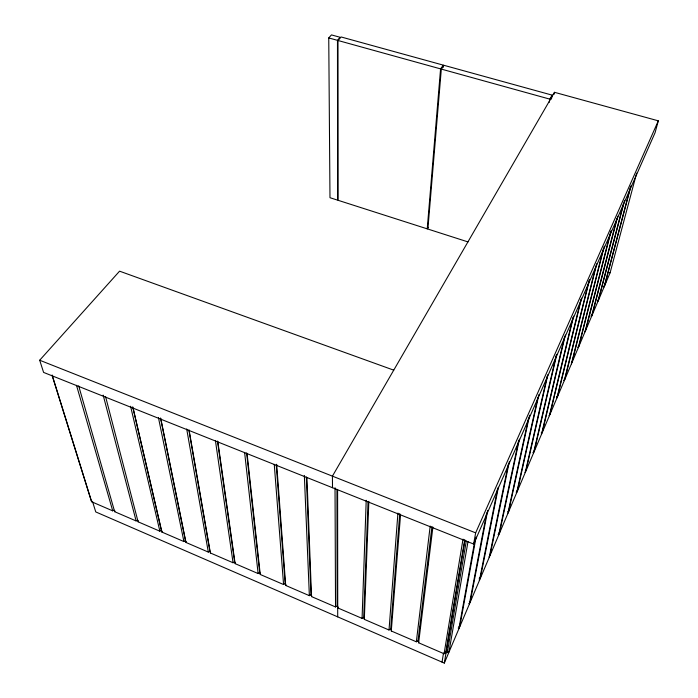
<?xml version="1.0" encoding="UTF-8"?>
<svg xmlns="http://www.w3.org/2000/svg" width="698" height="698" viewBox="0 0 698 698"><rect width="100%" height="100%" fill="white"/><g stroke="black" fill="none" stroke-linecap="round" stroke-linejoin="round"><path stroke-width="1.05" d="M368.047 501.879L363.71 617.843A1.23 1.143 0.9 0 0 362.079 618.393L366.214 500.3M399.762 513.545L390.644 629.448A1.239 1.16 8.5 0 0 389.013 630.015L364.312 619.362L368.841 501.347M389.013 630.015L397.93 513.065M431.966 526.519L417.971 641.226A1.248 1.169 16.9 0 0 416.34 641.794L391.273 630.983L400.512 515.211M427.228 228.857L440.578 68.884L443.317 65.141L341.113 36.968L337.998 40.493L338.059 200.291L427.228 228.857L428.206 227.304M551.437 99.081L552.144 95.137L444.05 65.342L441.319 69.093L427.874 229.057L468 241.918M443.134 67.287L443.317 65.141M416.34 641.794L430.186 526.048M419.899 628.34L420.161 626.193M427.534 566.043L427.795 563.897M447.017 650.091L445.699 653.171A1.265 1.178 24.7 0 0 444.076 653.756L418.634 642.788L432.9 527.13M442.026 662.105L443.509 653.092M444.076 653.756L463.018 539.126M445.699 653.171L464.746 539.571M92.546 501.618L95.757 511.931L444.312 663.1L464.912 540.54M446.162 652.089L447.322 652.595L466.281 541.09M468 541.543L448.954 652.011A1.265 1.178 25 0 0 447.322 652.595M549.256 102.353L549.832 99.133L552.144 95.137M554.107 94.274L554.465 92.302L658.31 120.833L655.082 132.681L473.628 544.047L43.59 372.409L39.69 360.229L119.567 271.164L393.733 370.149M473.628 544.047L475.652 532.862L658.31 120.833M474.841 540.688L458.9 628.601A1.248 1.134 22.3 0 1 458.246 628.008M476.08 537.05L459.79 626.507A1.248 1.134 22.3 0 0 458.909 626.455M486.689 512.873L469.388 603.927A1.222 1.099 20.6 0 1 468.803 603.456M487.693 510.404L470.243 601.912A1.222 1.099 20.6 0 0 469.379 601.851M497.691 488.225L479.509 580.108A1.204 1.056 19.3 0 1 479.186 579.916M498.381 487.256L480.337 578.162A1.204 1.056 19.3 0 0 479.16 578.249M508.257 464.536L489.281 557.1A1.187 1.021 18.3 0 1 488.966 556.917M509.348 461.509L490.083 555.215A1.187 1.021 18.3 0 0 489.603 555.119M518.57 441.04L498.73 534.86A1.16 0.986 17.5 0 1 498.11 534.345M519.408 439.155L499.506 533.045A1.16 0.986 17.5 0 0 498.686 532.993M507.874 513.362L528.578 418.058M529.616 415.179L508.615 511.599A1.143 0.951 16.9 0 0 507.812 511.547M537.931 397.293L516.712 492.552A1.126 0.925 16.4 0 1 516.162 492.151M538.943 394.483L517.436 490.851A1.126 0.925 16.4 0 0 516.86 490.764M547.171 376.239L525.271 472.415A1.108 0.89 15.9 0 1 524.879 472.18M547.921 374.547L525.969 470.766A1.108 0.89 15.9 0 0 525.297 470.688M556.262 355.195L533.56 452.906A1.091 0.864 15.6 0 1 532.914 452.356M556.812 354.279L534.24 451.301A1.091 0.864 15.6 0 0 533.577 451.24M564.63 336.611L541.596 433.999A1.073 0.838 15.2 0 1 541.299 433.842M565.328 335.031L542.25 432.446A1.073 0.838 15.2 0 0 541.299 432.472M572.962 317.625L549.387 415.668A1.064 0.811 14.9 0 1 549.012 415.458M573.634 316.098L550.024 414.167A1.064 0.811 14.9 0 0 549.701 414.089M580.937 299.599L556.943 397.886A1.047 0.785 14.6 0 1 556.655 397.747M581.591 298.125L557.562 396.429A1.047 0.785 14.6 0 0 556.638 396.447M588.99 280.779L564.272 380.628A1.03 0.768 14.4 0 1 563.652 380.148M589.627 279.348L564.874 379.215A1.03 0.768 14.4 0 0 564.35 379.145M571.392 363.876L595.935 266.008M596.807 263.574L571.976 362.506A1.012 0.742 14.2 0 0 571.357 362.445M603.159 249.675L578.31 347.613A1.003 0.724 13.9 0 1 577.743 347.22M604.285 246.228L578.878 346.278A1.003 0.724 13.9 0 0 578.267 346.217M610.698 231.745L585.029 331.794A0.986 0.698 13.7 0 1 584.592 331.559M611.274 230.445L585.578 330.503A0.986 0.698 13.7 0 0 585.273 330.433M616.936 218.509L591.555 316.43A0.977 0.681 13.6 0 1 590.892 315.854M617.765 216.197L592.096 315.164A0.977 0.681 13.6 0 0 591.599 315.103M623.515 203.633L597.907 301.484A0.96 0.663 13.4 0 1 597.427 301.187M624.605 200.309L598.43 300.253A0.96 0.663 13.4 0 0 597.846 300.201M630.46 187.09L604.093 286.939A0.951 0.646 13.2 0 1 603.5 286.529M630.983 185.912L604.599 285.744A0.951 0.646 13.2 0 0 604.11 285.683M605.157 284.557L605.943 281.573M444.312 663.1L610.104 272.787L636.655 173.087M554.465 92.302L332.423 476.149L332.51 487.719M337.474 40.344L340.17 37.299L331.463 34.9L328.749 37.928L329.98 197.709L337.596 200.143L337.474 40.344L328.749 37.928M337.998 40.493L440.578 68.884M441.319 69.093L549.832 99.133M39.69 360.229L475.652 532.862M52.106 375.367L91.534 501.722L112.727 510.857A1.195 0.951 -20.8 0 1 114.83 510.892M78.682 385.863L114.664 511.695L136.136 520.952A1.195 0.968 -20.3 0 1 137.759 520.481A1.195 0.968 -20.3 0 1 138.099 521.807L159.868 531.195A1.204 0.986 -19.7 0 1 161.491 530.707L132.725 406.812M161.491 530.707A1.204 0.986 -19.7 0 1 161.857 532.05L183.923 541.569A1.204 1.003 -19 0 1 186.026 541.508M160.767 418.512L185.947 542.442L208.318 552.083A1.204 1.021 -18 0 1 210.43 552.022M189.062 429.898L210.368 552.973L233.053 562.754A1.204 1.047 -16.7 0 1 234.676 562.239L217.471 441.057M234.676 562.239A1.204 1.047 -16.7 0 1 235.13 563.644L258.129 573.564A1.213 1.064 -15 0 1 259.761 573.049L246.63 452.941M259.761 573.049A1.213 1.064 -15 0 1 260.241 574.48L283.571 584.54A1.213 1.082 -12.7 0 1 285.831 584.793M276.67 464.257L285.7 585.456L309.362 595.664A1.213 1.108 -9.5 0 1 310.994 595.124L306.343 477.004M310.994 595.124A1.213 1.108 -9.5 0 1 311.535 596.598L335.537 606.946A1.222 1.126 -5.1 0 1 337.16 606.405L336.942 489.342M337.16 606.405A1.222 1.126 -5.1 0 1 337.727 607.897L362.079 618.393M52.132 375.053L91.246 500.431A1.195 0.934 -21.1 0 1 91.534 501.722M76.483 385.305L112.727 510.857M103.156 395.112L136.136 520.952M105.599 396.708L138.099 521.807M130.578 406.253L159.868 531.195M133.117 408.225L161.857 532.05M158.402 417.448L183.923 541.569M160.523 417.997L185.555 541.072M186.689 428.956L208.318 552.083M188.966 430.579L209.95 551.586M215.412 440.517L233.053 562.754M217.82 441.476L235.13 563.644M244.605 452.4L258.129 573.564M247.057 453.377L260.241 574.48M274.253 464.345L283.571 584.54M276.242 464.877L285.194 584.008M304.345 475.408L309.362 595.664M306.928 477.502L311.535 596.598M335.023 487.745L335.537 606.946M337.605 489.856L337.727 607.897M337.692 606.431L337.701 616.866M186.113 542.023A1.204 1.003 -19 0 1 185.947 542.442M210.534 552.441A1.204 1.021 -18 0 1 210.368 552.973M285.822 585.133A1.213 1.082 -12.7 0 1 285.7 585.456M114.847 511.294A1.195 0.951 -20.8 0 1 114.664 511.695M363.71 617.843A1.23 1.143 0.9 0 1 364.312 619.362M610.104 272.787A0.934 0.628 13.1 0 1 609.694 272.569M417.971 641.226A1.248 1.169 16.9 0 1 418.634 642.788M390.644 629.448A1.239 1.16 8.5 0 1 391.273 630.983"/></g></svg>
